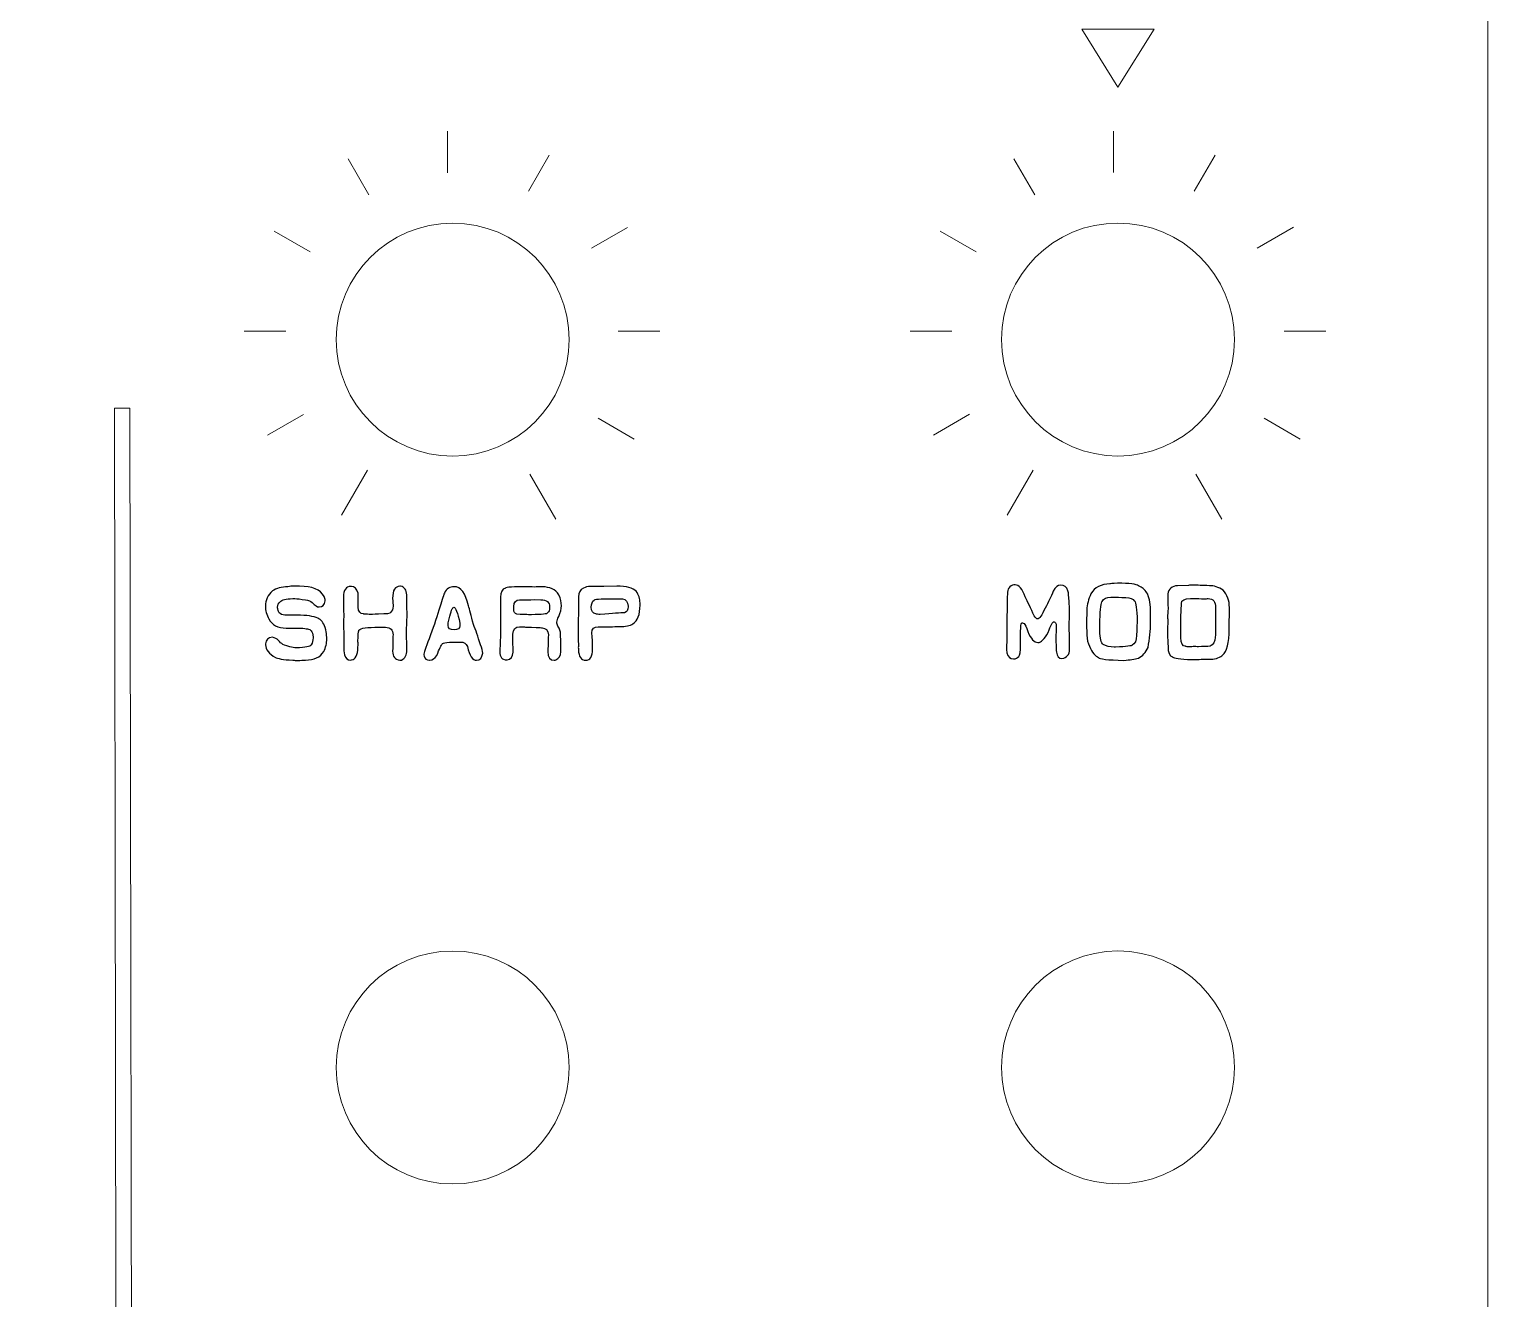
# Model space of a CAD drawing. Header units: centimetres. Extents: x -13.1 to 12.9, y -13 to 13.
# Drawn here: x 5.93 to 12.95, y -6.92 to -0.81 of the extents above; entities that cross this region are included whole.
import ezdxf

# ---------------------------------------------------------------- set-up
doc = ezdxf.new("R2010")
doc.units = ezdxf.units.CM
doc.header["$MEASUREMENT"] = 0
doc.layers.add('Layer 1', color=7, linetype='Continuous')

msp = doc.modelspace()

# ---------------------------------------------------------------- linework, layer by layer
at = {"layer": 'Layer 1', "color": 250, "lineweight": 9}
msp.add_open_spline([(-12.85, 12.98), (-12.85, 12.98), (12.75, 12.98), (12.75, 12.98), (12.75, 12.98), (12.86, 12.98), (12.95, 12.88999), (12.95, 12.78), (12.95, 12.78), (12.95, 12.78), (12.95, -12.82), (12.95, -12.82), (12.95, -12.82), (12.95, -12.93001), (12.86, -13.02), (12.75, -13.02), (12.75, -13.02), (12.75, -13.02), (-12.85, -13.02), (-12.85, -13.02), (-12.85, -13.02), (-12.96, -13.02), (-13.05, -12.93001), (-13.05, -12.82), (-13.05, -12.82), (-13.05, -12.82), (-13.05, 12.78), (-13.05, 12.78), (-13.05, 12.78), (-13.05, 12.88999), (-12.96, 12.98), (-12.85, 12.98)], degree=3, knots=[0, 0, 0, 0, 0.1111111, 0.1111111, 0.1111111, 0.1111111, 0.2222222, 0.2222222, 0.2222222, 0.2222222, 0.3333333, 0.3333333, 0.3333333, 0.3333333, 0.4444444, 0.4444444, 0.4444444, 0.4444444, 0.5555556, 0.5555556, 0.5555556, 0.5555556, 0.6666667, 0.6666667, 0.6666667, 0.6666667, 0.7777778, 0.7777778, 0.7777778, 0.7777778, 1, 1, 1, 1], dxfattribs=at)
at = {"layer": 'Layer 1', "color": 177, "lineweight": 9}
for points, knots in [([(11.34569, -0.81046), (11.34569, -0.81046), (11.17121, -1.08957), (11.17121, -1.08957), (11.17121, -1.08957), (11.17121, -1.08957), (10.99709, -0.81046), (10.99709, -0.81046), (10.99709, -0.81046), (10.99709, -0.81046), (11.34569, -0.81046), (11.34569, -0.81046)], [0, 0, 0, 0, 0.25, 0.25, 0.25, 0.25, 0.5, 0.5, 0.5, 0.5, 1, 1, 1, 1]), ([(6.41951, -2.63308), (6.41951, -2.63308), (6.43001, -9.04434), (6.43001, -9.04434), (6.43001, -9.04434), (6.43001, -9.04434), (6.35531, -9.04434), (6.35531, -9.04434), (6.35531, -9.04434), (6.35531, -9.04434), (6.34481, -2.63308), (6.34481, -2.63308), (6.34481, -2.63308), (6.34481, -2.63308), (6.41951, -2.63308), (6.41951, -2.63308)], [0, 0, 0, 0, 0.2, 0.2, 0.2, 0.2, 0.4, 0.4, 0.4, 0.4, 0.6, 0.6, 0.6, 0.6, 1, 1, 1, 1])]:
    msp.add_open_spline(points, degree=3, knots=knots, dxfattribs=at)
at = {"layer": 'Layer 1', "color": 114, "lineweight": 20}
for points in [[(7.94674, -1.50046), (7.94674, -1.50046), (7.94674, -1.30036), (7.94674, -1.30036)], [(11.14955, -1.50027), (11.14955, -1.50027), (11.14955, -1.30017), (11.14955, -1.30017)], [(7.56832, -1.60749), (7.56832, -1.60749), (7.46831, -1.43428), (7.46831, -1.43428)], [(8.33557, -1.58949), (8.33557, -1.58949), (8.43567, -1.4161), (8.43567, -1.4161)], [(10.77113, -1.6073), (10.77113, -1.6073), (10.67112, -1.43409), (10.67112, -1.43409)], [(11.53838, -1.5893), (11.53838, -1.5893), (11.63848, -1.41591), (11.63848, -1.41591)], [(7.11311, -1.78165), (7.11311, -1.78165), (7.2864, -1.8817), (7.2864, -1.8817)], [(8.63856, -1.86353), (8.63856, -1.86353), (8.81197, -1.76341), (8.81197, -1.76341)], [(10.31592, -1.78146), (10.31592, -1.78146), (10.48921, -1.88151), (10.48921, -1.88151)], [(11.84137, -1.86334), (11.84137, -1.86334), (12.01478, -1.76322), (12.01478, -1.76322)], [(6.96888, -2.26296), (6.96888, -2.26296), (7.1691, -2.26296), (7.1691, -2.26296)], [(8.76761, -2.26294), (8.76761, -2.26294), (8.96782, -2.26294), (8.96782, -2.26294)], [(10.17169, -2.26277), (10.17169, -2.26277), (10.37191, -2.26277), (10.37191, -2.26277)], [(11.97042, -2.26275), (11.97042, -2.26275), (12.17063, -2.26275), (12.17063, -2.26275)], [(7.08152, -2.7625), (7.08152, -2.7625), (7.25493, -2.66238), (7.25493, -2.66238)], [(10.28433, -2.76231), (10.28433, -2.76231), (10.45774, -2.66219), (10.45774, -2.66219)], [(8.67178, -2.68153), (8.67178, -2.68153), (8.84506, -2.78158), (8.84506, -2.78158)], [(11.87459, -2.68134), (11.87459, -2.68134), (12.04787, -2.78139), (12.04787, -2.78139)], [(7.43622, -3.14722), (7.43622, -3.14722), (7.56136, -2.93048), (7.56136, -2.93048)], [(10.63903, -3.14703), (10.63903, -3.14703), (10.76417, -2.93029), (10.76417, -2.93029)], [(8.46833, -3.16633), (8.46833, -3.16633), (8.34333, -2.94983), (8.34333, -2.94983)], [(11.67114, -3.16614), (11.67114, -3.16614), (11.54614, -2.94964), (11.54614, -2.94964)]]:
    msp.add_open_spline(points, degree=3, dxfattribs=at)
at = {"layer": 'Layer 1', "color": 242, "lineweight": 9}
for points in [[(7.41174, -2.30295), (7.41174, -1.99367), (7.66247, -1.74295), (7.97174, -1.74295), (7.97174, -1.74295), (8.28102, -1.74295), (8.53173, -1.99367), (8.53173, -2.30295), (8.53173, -2.30295), (8.53174, -2.61223), (8.28102, -2.86295), (7.97175, -2.86295), (7.97175, -2.86295), (7.66247, -2.86295), (7.41176, -2.61223), (7.41176, -2.30295)], [(10.61116, -2.30276), (10.61116, -1.99348), (10.86189, -1.74276), (11.17116, -1.74276), (11.17116, -1.74276), (11.48044, -1.74276), (11.73115, -1.99348), (11.73115, -2.30276), (11.73115, -2.30276), (11.73116, -2.61204), (11.48044, -2.86276), (11.17117, -2.86276), (11.17117, -2.86276), (10.86189, -2.86276), (10.61118, -2.61204), (10.61118, -2.30276)], [(7.41159, -5.80289), (7.41159, -5.49361), (7.66232, -5.24289), (7.97159, -5.24289), (7.97159, -5.24289), (8.28087, -5.24289), (8.53158, -5.49361), (8.53158, -5.80289), (8.53158, -5.80289), (8.53159, -6.11217), (8.28087, -6.36289), (7.9716, -6.36289), (7.9716, -6.36289), (7.66232, -6.36289), (7.41161, -6.11217), (7.41161, -5.80289)], [(10.61139, -5.80273), (10.61139, -5.49345), (10.86212, -5.24273), (11.17139, -5.24273), (11.17139, -5.24273), (11.48067, -5.24273), (11.73138, -5.49345), (11.73138, -5.80273), (11.73138, -5.80273), (11.73139, -6.11201), (11.48067, -6.36273), (11.1714, -6.36273), (11.1714, -6.36273), (10.86212, -6.36273), (10.61141, -6.11201), (10.61141, -5.80273)]]:
    msp.add_open_spline(points, degree=3, knots=[0, 0, 0, 0, 0.2, 0.2, 0.2, 0.2, 0.4, 0.4, 0.4, 0.4, 0.6, 0.6, 0.6, 0.6, 1, 1, 1, 1], dxfattribs=at)
at = {"layer": 'Layer 1', "color": 177}
for points, knots in [([(7.20822, -3.48879), (7.20822, -3.48879), (7.23522, -3.48879), (7.23522, -3.48879), (7.23522, -3.48879), (7.29656, -3.48879), (7.33578, -3.50516), (7.3529, -3.53789), (7.3529, -3.53789), (7.35563, -3.54354), (7.3577, -3.5505), (7.35902, -3.55878), (7.35902, -3.55878), (7.3562, -3.57863), (7.34623, -3.5886), (7.32892, -3.5886), (7.32892, -3.5886), (7.32064, -3.5886), (7.30973, -3.58135), (7.29618, -3.56677), (7.29618, -3.56677), (7.28875, -3.56038), (7.27812, -3.55633), (7.2642, -3.55464), (7.2642, -3.55464), (7.24068, -3.55059), (7.22337, -3.54862), (7.21236, -3.54862), (7.21236, -3.54862), (7.21236, -3.54862), (7.20239, -3.54862), (7.20239, -3.54862), (7.20239, -3.54862), (7.17012, -3.54862), (7.15009, -3.5536), (7.14237, -3.56348), (7.14237, -3.56348), (7.13372, -3.57044), (7.12939, -3.57891), (7.12939, -3.58888), (7.12939, -3.58888), (7.12939, -3.59161), (7.12977, -3.59452), (7.13052, -3.59763), (7.13052, -3.59763), (7.13231, -3.61823), (7.14689, -3.62848), (7.17407, -3.62848), (7.17407, -3.62848), (7.17407, -3.62848), (7.20738, -3.62848), (7.20738, -3.62848), (7.20738, -3.62848), (7.21274, -3.62839), (7.21782, -3.6283), (7.2228, -3.6283), (7.2228, -3.6283), (7.26946, -3.6283), (7.30286, -3.6329), (7.3229, -3.64231), (7.3229, -3.64231), (7.3387, -3.64984), (7.35055, -3.6647), (7.35846, -3.687), (7.35846, -3.687), (7.36212, -3.70242), (7.36429, -3.71475), (7.36504, -3.72415), (7.36504, -3.72415), (7.36579, -3.73008), (7.36617, -3.73582), (7.36617, -3.74156), (7.36617, -3.74156), (7.36617, -3.76282), (7.36128, -3.78333), (7.35149, -3.80299), (7.35149, -3.80299), (7.33522, -3.83036), (7.30568, -3.8441), (7.26307, -3.8441), (7.26307, -3.8441), (7.25244, -3.84494), (7.24021, -3.84541), (7.22638, -3.84541), (7.22638, -3.84541), (7.21885, -3.84541), (7.21086, -3.84522), (7.20239, -3.84485), (7.20239, -3.84485), (7.15517, -3.84156), (7.12751, -3.83695), (7.11951, -3.83111), (7.11951, -3.83111), (7.08772, -3.81362), (7.07182, -3.79358), (7.07182, -3.771), (7.07182, -3.771), (7.07182, -3.771), (7.07182, -3.76526), (7.07182, -3.76526), (7.07182, -3.76526), (7.07182, -3.74664), (7.08311, -3.73638), (7.10568, -3.73431), (7.10568, -3.73431), (7.11726, -3.7362), (7.12657, -3.74118), (7.13353, -3.74937), (7.13353, -3.74937), (7.14049, -3.75755), (7.14783, -3.76395), (7.15545, -3.76856), (7.15545, -3.76856), (7.16307, -3.77317), (7.17962, -3.77834), (7.20521, -3.78427), (7.20521, -3.78427), (7.21067, -3.78445), (7.21594, -3.78455), (7.22092, -3.78455), (7.22092, -3.78455), (7.26241, -3.78455), (7.28602, -3.77975), (7.29176, -3.77016), (7.29176, -3.77016), (7.2974, -3.76047), (7.30022, -3.74955), (7.30022, -3.73742), (7.30022, -3.73742), (7.30022, -3.73742), (7.30022, -3.73431), (7.30022, -3.73431), (7.30022, -3.73431), (7.29881, -3.71823), (7.29599, -3.70779), (7.29176, -3.70318), (7.29176, -3.70318), (7.28753, -3.69866), (7.28132, -3.69556), (7.27323, -3.69415), (7.27323, -3.69415), (7.26664, -3.69283), (7.25611, -3.69151), (7.24152, -3.69029), (7.24152, -3.69029), (7.24152, -3.69029), (7.22948, -3.69029), (7.22948, -3.69029), (7.22948, -3.69029), (7.22948, -3.69029), (7.18753, -3.69085), (7.18753, -3.69085), (7.18753, -3.69085), (7.18753, -3.69085), (7.1705, -3.69029), (7.1705, -3.69029), (7.1705, -3.69029), (7.1308, -3.69029), (7.10324, -3.67561), (7.08781, -3.64645), (7.08781, -3.64645), (7.07643, -3.62566), (7.07069, -3.60534), (7.07069, -3.58549), (7.07069, -3.58549), (7.07069, -3.58549), (7.07069, -3.58474), (7.07069, -3.58474), (7.07069, -3.58474), (7.07069, -3.55567), (7.08207, -3.53121), (7.10484, -3.51136), (7.10484, -3.51136), (7.12393, -3.49923), (7.14877, -3.49246), (7.17925, -3.49104), (7.17925, -3.49104), (7.18828, -3.48954), (7.19797, -3.48879), (7.20822, -3.48879)], [0, 0, 0, 0, 0.0217391, 0.0217391, 0.0217391, 0.0217391, 0.0434783, 0.0434783, 0.0434783, 0.0434783, 0.0652174, 0.0652174, 0.0652174, 0.0652174, 0.0869565, 0.0869565, 0.0869565, 0.0869565, 0.1086957, 0.1086957, 0.1086957, 0.1086957, 0.1304348, 0.1304348, 0.1304348, 0.1304348, 0.1521739, 0.1521739, 0.1521739, 0.1521739, 0.173913, 0.173913, 0.173913, 0.173913, 0.1956522, 0.1956522, 0.1956522, 0.1956522, 0.2173913, 0.2173913, 0.2173913, 0.2173913, 0.2391304, 0.2391304, 0.2391304, 0.2391304, 0.2608696, 0.2608696, 0.2608696, 0.2608696, 0.2826087, 0.2826087, 0.2826087, 0.2826087, 0.3043478, 0.3043478, 0.3043478, 0.3043478, 0.326087, 0.326087, 0.326087, 0.326087, 0.3478261, 0.3478261, 0.3478261, 0.3478261, 0.3695652, 0.3695652, 0.3695652, 0.3695652, 0.3913043, 0.3913043, 0.3913043, 0.3913043, 0.4130435, 0.4130435, 0.4130435, 0.4130435, 0.4347826, 0.4347826, 0.4347826, 0.4347826, 0.4565217, 0.4565217, 0.4565217, 0.4565217, 0.4782609, 0.4782609, 0.4782609, 0.4782609, 0.5, 0.5, 0.5, 0.5, 0.5217391, 0.5217391, 0.5217391, 0.5217391, 0.5434783, 0.5434783, 0.5434783, 0.5434783, 0.5652174, 0.5652174, 0.5652174, 0.5652174, 0.5869565, 0.5869565, 0.5869565, 0.5869565, 0.6086957, 0.6086957, 0.6086957, 0.6086957, 0.6304348, 0.6304348, 0.6304348, 0.6304348, 0.6521739, 0.6521739, 0.6521739, 0.6521739, 0.673913, 0.673913, 0.673913, 0.673913, 0.6956522, 0.6956522, 0.6956522, 0.6956522, 0.7173913, 0.7173913, 0.7173913, 0.7173913, 0.7391304, 0.7391304, 0.7391304, 0.7391304, 0.7608696, 0.7608696, 0.7608696, 0.7608696, 0.7826087, 0.7826087, 0.7826087, 0.7826087, 0.8043478, 0.8043478, 0.8043478, 0.8043478, 0.826087, 0.826087, 0.826087, 0.826087, 0.8478261, 0.8478261, 0.8478261, 0.8478261, 0.8695652, 0.8695652, 0.8695652, 0.8695652, 0.8913043, 0.8913043, 0.8913043, 0.8913043, 0.9130435, 0.9130435, 0.9130435, 0.9130435, 0.9347826, 0.9347826, 0.9347826, 0.9347826, 0.9565217, 0.9565217, 0.9565217, 0.9565217, 1, 1, 1, 1]), ([(7.71809, -3.48907), (7.71809, -3.48907), (7.7211, -3.48907), (7.7211, -3.48907), (7.7211, -3.48907), (7.74076, -3.49274), (7.75055, -3.50675), (7.75055, -3.53093), (7.75055, -3.53093), (7.75055, -3.53093), (7.75055, -3.55022), (7.75055, -3.55022), (7.75055, -3.55022), (7.75055, -3.56367), (7.7512, -3.58831), (7.75252, -3.62416), (7.75252, -3.62416), (7.75252, -3.62416), (7.74923, -3.70214), (7.74923, -3.70214), (7.74923, -3.70214), (7.75064, -3.75924), (7.75139, -3.79085), (7.75139, -3.79697), (7.75139, -3.79697), (7.75139, -3.81917), (7.74293, -3.83478), (7.72609, -3.84381), (7.72609, -3.84381), (7.72609, -3.84381), (7.71696, -3.84485), (7.71696, -3.84485), (7.71696, -3.84485), (7.6942, -3.84099), (7.68281, -3.82669), (7.68281, -3.80186), (7.68281, -3.80186), (7.68357, -3.78163), (7.68385, -3.76404), (7.68385, -3.74899), (7.68385, -3.74899), (7.68385, -3.74899), (7.68385, -3.72942), (7.68385, -3.72942), (7.68385, -3.72942), (7.68385, -3.72942), (7.68498, -3.72303), (7.68498, -3.72303), (7.68498, -3.72303), (7.68498, -3.69866), (7.67256, -3.68643), (7.64782, -3.68643), (7.64782, -3.68643), (7.64782, -3.68643), (7.59711, -3.68643), (7.59711, -3.68643), (7.59711, -3.68643), (7.54566, -3.68643), (7.51988, -3.69217), (7.51988, -3.70374), (7.51988, -3.70374), (7.51772, -3.70722), (7.51631, -3.72359), (7.51574, -3.75285), (7.51574, -3.75285), (7.51631, -3.75708), (7.51659, -3.76282), (7.51659, -3.77016), (7.51659, -3.77016), (7.51659, -3.80929), (7.5085, -3.83318), (7.49232, -3.84184), (7.49232, -3.84184), (7.48667, -3.84315), (7.48291, -3.84381), (7.48103, -3.84381), (7.48103, -3.84381), (7.46654, -3.84381), (7.45648, -3.83525), (7.45074, -3.81813), (7.45074, -3.81813), (7.44867, -3.80863), (7.44773, -3.79301), (7.44773, -3.77128), (7.44773, -3.77128), (7.44773, -3.77128), (7.44773, -3.75802), (7.44773, -3.75802), (7.44773, -3.75802), (7.44773, -3.72406), (7.44735, -3.69001), (7.4466, -3.65586), (7.4466, -3.65586), (7.44735, -3.64128), (7.44773, -3.63272), (7.44773, -3.63018), (7.44773, -3.63018), (7.44698, -3.60609), (7.4466, -3.57985), (7.4466, -3.55134), (7.4466, -3.55134), (7.4466, -3.55134), (7.4466, -3.54034), (7.4466, -3.54034), (7.4466, -3.54034), (7.4466, -3.50694), (7.45845, -3.4902), (7.48216, -3.4902), (7.48216, -3.4902), (7.48216, -3.4902), (7.48517, -3.4902), (7.48517, -3.4902), (7.48517, -3.4902), (7.49984, -3.4902), (7.51038, -3.50111), (7.51659, -3.52293), (7.51659, -3.52293), (7.51659, -3.52293), (7.51772, -3.53018), (7.51772, -3.53018), (7.51772, -3.53018), (7.51697, -3.55548), (7.51659, -3.57552), (7.51659, -3.5902), (7.51659, -3.5902), (7.51885, -3.61136), (7.52731, -3.6219), (7.54227, -3.6219), (7.54227, -3.6219), (7.54349, -3.62265), (7.54453, -3.62303), (7.54528, -3.62303), (7.54528, -3.62303), (7.54933, -3.62303), (7.55742, -3.62359), (7.56955, -3.62463), (7.56955, -3.62463), (7.57576, -3.62463), (7.59062, -3.62416), (7.61414, -3.62303), (7.61414, -3.62303), (7.65328, -3.62246), (7.67284, -3.62011), (7.67284, -3.61588), (7.67284, -3.61588), (7.68093, -3.60798), (7.68498, -3.59772), (7.68498, -3.5853), (7.68498, -3.5853), (7.68498, -3.5774), (7.68423, -3.5647), (7.68281, -3.54721), (7.68281, -3.54721), (7.68281, -3.50845), (7.69457, -3.48907), (7.71809, -3.48907)], [0, 0, 0, 0, 0.025, 0.025, 0.025, 0.025, 0.05, 0.05, 0.05, 0.05, 0.075, 0.075, 0.075, 0.075, 0.1, 0.1, 0.1, 0.1, 0.125, 0.125, 0.125, 0.125, 0.15, 0.15, 0.15, 0.15, 0.175, 0.175, 0.175, 0.175, 0.2, 0.2, 0.2, 0.2, 0.225, 0.225, 0.225, 0.225, 0.25, 0.25, 0.25, 0.25, 0.275, 0.275, 0.275, 0.275, 0.3, 0.3, 0.3, 0.3, 0.325, 0.325, 0.325, 0.325, 0.35, 0.35, 0.35, 0.35, 0.375, 0.375, 0.375, 0.375, 0.4, 0.4, 0.4, 0.4, 0.425, 0.425, 0.425, 0.425, 0.45, 0.45, 0.45, 0.45, 0.475, 0.475, 0.475, 0.475, 0.5, 0.5, 0.5, 0.5, 0.525, 0.525, 0.525, 0.525, 0.55, 0.55, 0.55, 0.55, 0.575, 0.575, 0.575, 0.575, 0.6, 0.6, 0.6, 0.6, 0.625, 0.625, 0.625, 0.625, 0.65, 0.65, 0.65, 0.65, 0.675, 0.675, 0.675, 0.675, 0.7, 0.7, 0.7, 0.7, 0.725, 0.725, 0.725, 0.725, 0.75, 0.75, 0.75, 0.75, 0.775, 0.775, 0.775, 0.775, 0.8, 0.8, 0.8, 0.8, 0.825, 0.825, 0.825, 0.825, 0.85, 0.85, 0.85, 0.85, 0.875, 0.875, 0.875, 0.875, 0.9, 0.9, 0.9, 0.9, 0.925, 0.925, 0.925, 0.925, 0.95, 0.95, 0.95, 0.95, 1, 1, 1, 1]), ([(7.97735, -3.49104), (7.97735, -3.49104), (7.97848, -3.49104), (7.97848, -3.49104), (7.97848, -3.49104), (8.0114, -3.49104), (8.03426, -3.52162), (8.04706, -3.58276), (8.04706, -3.58276), (8.05298, -3.59913), (8.06098, -3.62933), (8.07105, -3.67345), (8.07105, -3.67345), (8.08243, -3.69885), (8.09381, -3.73102), (8.10501, -3.77016), (8.10501, -3.77016), (8.11234, -3.7869), (8.11601, -3.80054), (8.11601, -3.81098), (8.11601, -3.81098), (8.11328, -3.83356), (8.10331, -3.84485), (8.08619, -3.84485), (8.08619, -3.84485), (8.06766, -3.84485), (8.05298, -3.82293), (8.04217, -3.779), (8.04217, -3.779), (8.03567, -3.76451), (8.02514, -3.75727), (8.01046, -3.75727), (8.01046, -3.75727), (7.95129, -3.75727), (7.92166, -3.76056), (7.92166, -3.76714), (7.92166, -3.76714), (7.91658, -3.77119), (7.90793, -3.78944), (7.89579, -3.82199), (7.89579, -3.82199), (7.88535, -3.83648), (7.87406, -3.84381), (7.86192, -3.84381), (7.86192, -3.84381), (7.86192, -3.84381), (7.85995, -3.84381), (7.85995, -3.84381), (7.85995, -3.84381), (7.8464, -3.84381), (7.83775, -3.83751), (7.83408, -3.825), (7.83408, -3.825), (7.83408, -3.825), (7.83295, -3.81898), (7.83295, -3.81898), (7.83295, -3.81898), (7.83295, -3.81126), (7.8416, -3.7853), (7.85882, -3.74128), (7.85882, -3.74128), (7.87745, -3.69292), (7.89269, -3.64711), (7.90463, -3.60374), (7.90463, -3.60374), (7.91818, -3.56329), (7.92721, -3.53601), (7.93163, -3.5219), (7.93163, -3.5219), (7.94283, -3.5013), (7.95807, -3.49104), (7.97735, -3.49104)], [0, 0, 0, 0, 0.0526316, 0.0526316, 0.0526316, 0.0526316, 0.1052632, 0.1052632, 0.1052632, 0.1052632, 0.1578947, 0.1578947, 0.1578947, 0.1578947, 0.2105263, 0.2105263, 0.2105263, 0.2105263, 0.2631579, 0.2631579, 0.2631579, 0.2631579, 0.3157895, 0.3157895, 0.3157895, 0.3157895, 0.3684211, 0.3684211, 0.3684211, 0.3684211, 0.4210526, 0.4210526, 0.4210526, 0.4210526, 0.4736842, 0.4736842, 0.4736842, 0.4736842, 0.5263158, 0.5263158, 0.5263158, 0.5263158, 0.5789474, 0.5789474, 0.5789474, 0.5789474, 0.6315789, 0.6315789, 0.6315789, 0.6315789, 0.6842105, 0.6842105, 0.6842105, 0.6842105, 0.7368421, 0.7368421, 0.7368421, 0.7368421, 0.7894737, 0.7894737, 0.7894737, 0.7894737, 0.8421053, 0.8421053, 0.8421053, 0.8421053, 0.8947368, 0.8947368, 0.8947368, 0.8947368, 1, 1, 1, 1]), ([(8.40312, -3.49151), (8.43914, -3.49208), (8.46558, -3.50487), (8.48251, -3.5299), (8.48251, -3.5299), (8.49079, -3.54975), (8.49493, -3.56724), (8.49493, -3.58248), (8.49493, -3.58248), (8.49493, -3.58248), (8.49493, -3.58333), (8.49493, -3.58333), (8.49493, -3.58333), (8.49455, -3.59744), (8.49013, -3.61447), (8.48166, -3.63432), (8.48166, -3.63432), (8.47583, -3.64457), (8.47282, -3.65398), (8.47282, -3.66244), (8.47282, -3.66244), (8.47282, -3.66884), (8.47461, -3.67486), (8.47809, -3.68032), (8.47809, -3.68032), (8.48599, -3.69283), (8.49023, -3.70572), (8.49079, -3.71889), (8.49079, -3.71889), (8.49079, -3.71889), (8.49239, -3.75614), (8.49239, -3.75614), (8.49239, -3.75614), (8.49239, -3.75614), (8.49239, -3.76799), (8.49239, -3.76799), (8.49239, -3.76799), (8.49239, -3.78126), (8.49192, -3.7933), (8.49107, -3.8044), (8.49107, -3.8044), (8.49088, -3.82387), (8.48326, -3.83666), (8.46812, -3.84297), (8.46812, -3.84297), (8.46577, -3.84419), (8.46313, -3.84485), (8.46022, -3.84485), (8.46022, -3.84485), (8.46022, -3.84485), (8.45937, -3.84485), (8.45937, -3.84485), (8.45937, -3.84485), (8.43971, -3.84447), (8.42983, -3.83064), (8.42983, -3.80327), (8.42983, -3.80327), (8.42983, -3.80327), (8.42983, -3.80129), (8.42983, -3.80129), (8.42983, -3.80129), (8.42983, -3.80129), (8.4304, -3.76498), (8.4304, -3.76498), (8.4304, -3.76498), (8.43058, -3.75426), (8.43115, -3.73996), (8.43209, -3.72199), (8.43209, -3.72199), (8.43002, -3.70045), (8.41986, -3.68963), (8.40142, -3.68944), (8.40142, -3.68944), (8.40142, -3.68869), (8.39851, -3.68822), (8.39267, -3.68803), (8.39267, -3.68803), (8.39267, -3.68803), (8.37282, -3.68775), (8.37282, -3.68775), (8.37282, -3.68775), (8.33952, -3.68577), (8.3208, -3.68474), (8.31657, -3.68474), (8.31657, -3.68474), (8.31657, -3.68474), (8.29456, -3.68417), (8.29456, -3.68417), (8.29456, -3.68417), (8.29456, -3.68417), (8.29371, -3.68417), (8.29371, -3.68417), (8.29371, -3.68417), (8.27273, -3.68417), (8.26201, -3.69574), (8.26144, -3.71889), (8.26144, -3.71889), (8.26144, -3.71889), (8.26116, -3.74513), (8.26116, -3.74513), (8.26116, -3.74513), (8.26116, -3.74513), (8.26201, -3.80628), (8.26201, -3.80628), (8.26201, -3.80628), (8.26163, -3.82744), (8.25213, -3.83967), (8.23332, -3.84297), (8.23332, -3.84297), (8.23332, -3.84297), (8.23143, -3.84297), (8.23143, -3.84297), (8.23143, -3.84297), (8.20923, -3.84259), (8.19804, -3.82961), (8.19804, -3.80412), (8.19804, -3.80412), (8.19804, -3.80412), (8.19804, -3.80214), (8.19804, -3.80214), (8.19804, -3.80214), (8.20011, -3.76263), (8.20124, -3.73817), (8.20143, -3.72886), (8.20143, -3.72886), (8.20143, -3.72886), (8.20161, -3.70788), (8.20161, -3.70788), (8.20161, -3.70788), (8.2018, -3.70167), (8.2019, -3.69509), (8.2019, -3.68831), (8.2019, -3.68831), (8.2019, -3.6711), (8.20152, -3.65153), (8.20086, -3.62961), (8.20086, -3.62961), (8.20086, -3.61127), (8.20096, -3.59819), (8.20114, -3.59048), (8.20114, -3.59048), (8.20133, -3.56884), (8.20143, -3.5552), (8.20143, -3.54975), (8.20143, -3.54975), (8.20143, -3.54975), (8.20143, -3.54118), (8.20143, -3.54118), (8.20143, -3.54118), (8.2019, -3.51785), (8.2098, -3.50327), (8.22504, -3.49763), (8.22504, -3.49763), (8.22842, -3.4934), (8.26398, -3.49133), (8.33171, -3.49133), (8.33171, -3.49133), (8.33877, -3.49142), (8.34949, -3.49199), (8.36398, -3.49293), (8.36398, -3.49293), (8.37649, -3.49199), (8.38788, -3.49151), (8.39813, -3.49151), (8.39813, -3.49151), (8.39813, -3.49151), (8.40312, -3.49151), (8.40312, -3.49151)], [0, 0, 0, 0, 0.0232558, 0.0232558, 0.0232558, 0.0232558, 0.0465116, 0.0465116, 0.0465116, 0.0465116, 0.0697674, 0.0697674, 0.0697674, 0.0697674, 0.0930233, 0.0930233, 0.0930233, 0.0930233, 0.1162791, 0.1162791, 0.1162791, 0.1162791, 0.1395349, 0.1395349, 0.1395349, 0.1395349, 0.1627907, 0.1627907, 0.1627907, 0.1627907, 0.1860465, 0.1860465, 0.1860465, 0.1860465, 0.2093023, 0.2093023, 0.2093023, 0.2093023, 0.2325581, 0.2325581, 0.2325581, 0.2325581, 0.255814, 0.255814, 0.255814, 0.255814, 0.2790698, 0.2790698, 0.2790698, 0.2790698, 0.3023256, 0.3023256, 0.3023256, 0.3023256, 0.3255814, 0.3255814, 0.3255814, 0.3255814, 0.3488372, 0.3488372, 0.3488372, 0.3488372, 0.372093, 0.372093, 0.372093, 0.372093, 0.3953488, 0.3953488, 0.3953488, 0.3953488, 0.4186047, 0.4186047, 0.4186047, 0.4186047, 0.4418605, 0.4418605, 0.4418605, 0.4418605, 0.4651163, 0.4651163, 0.4651163, 0.4651163, 0.4883721, 0.4883721, 0.4883721, 0.4883721, 0.5116279, 0.5116279, 0.5116279, 0.5116279, 0.5348837, 0.5348837, 0.5348837, 0.5348837, 0.5581395, 0.5581395, 0.5581395, 0.5581395, 0.5813953, 0.5813953, 0.5813953, 0.5813953, 0.6046512, 0.6046512, 0.6046512, 0.6046512, 0.627907, 0.627907, 0.627907, 0.627907, 0.6511628, 0.6511628, 0.6511628, 0.6511628, 0.6744186, 0.6744186, 0.6744186, 0.6744186, 0.6976744, 0.6976744, 0.6976744, 0.6976744, 0.7209302, 0.7209302, 0.7209302, 0.7209302, 0.744186, 0.744186, 0.744186, 0.744186, 0.7674419, 0.7674419, 0.7674419, 0.7674419, 0.7906977, 0.7906977, 0.7906977, 0.7906977, 0.8139535, 0.8139535, 0.8139535, 0.8139535, 0.8372093, 0.8372093, 0.8372093, 0.8372093, 0.8604651, 0.8604651, 0.8604651, 0.8604651, 0.8837209, 0.8837209, 0.8837209, 0.8837209, 0.9069767, 0.9069767, 0.9069767, 0.9069767, 0.9302326, 0.9302326, 0.9302326, 0.9302326, 0.9534884, 0.9534884, 0.9534884, 0.9534884, 1, 1, 1, 1]), ([(8.76115, -3.48794), (8.80781, -3.48794), (8.83895, -3.49641), (8.85456, -3.51334), (8.85456, -3.51334), (8.8667, -3.53046), (8.87272, -3.54899), (8.87272, -3.56903), (8.87272, -3.56903), (8.87272, -3.56903), (8.87272, -3.58032), (8.87272, -3.58032), (8.87272, -3.58032), (8.87272, -3.62453), (8.86124, -3.65464), (8.83829, -3.67044), (8.83829, -3.67044), (8.82418, -3.67853), (8.80283, -3.68257), (8.77432, -3.68257), (8.77432, -3.68257), (8.76811, -3.68257), (8.75692, -3.68286), (8.74074, -3.68333), (8.74074, -3.68333), (8.72399, -3.68352), (8.70744, -3.68361), (8.69107, -3.68361), (8.69107, -3.68361), (8.69107, -3.68361), (8.67178, -3.68361), (8.67178, -3.68361), (8.67178, -3.68361), (8.6509, -3.68361), (8.64036, -3.69349), (8.64036, -3.71315), (8.64036, -3.71315), (8.64319, -3.74033), (8.6445, -3.76188), (8.6445, -3.77787), (8.6445, -3.77787), (8.6445, -3.77787), (8.6445, -3.79113), (8.6445, -3.79113), (8.6445, -3.79113), (8.6445, -3.82697), (8.6334, -3.84485), (8.6112, -3.84485), (8.6112, -3.84485), (8.58947, -3.84485), (8.5779, -3.82792), (8.57649, -3.79386), (8.57649, -3.79386), (8.57611, -3.79057), (8.57592, -3.78728), (8.57592, -3.78398), (8.57592, -3.78398), (8.57592, -3.78013), (8.57621, -3.77646), (8.57677, -3.77298), (8.57677, -3.77298), (8.57564, -3.76188), (8.57508, -3.75106), (8.57508, -3.74043), (8.57508, -3.74043), (8.57508, -3.73488), (8.57527, -3.72208), (8.57564, -3.70186), (8.57564, -3.70186), (8.57564, -3.70017), (8.57545, -3.68831), (8.57508, -3.6663), (8.57508, -3.6663), (8.57621, -3.63319), (8.57677, -3.61428), (8.57677, -3.60948), (8.57677, -3.60948), (8.57639, -3.59556), (8.57621, -3.5854), (8.57621, -3.57919), (8.57621, -3.57919), (8.57621, -3.57496), (8.57639, -3.56179), (8.57677, -3.53949), (8.57677, -3.53949), (8.57677, -3.51983), (8.58486, -3.5061), (8.60095, -3.49819), (8.60095, -3.49819), (8.61017, -3.49321), (8.62098, -3.49048), (8.6335, -3.48992), (8.6335, -3.48992), (8.66642, -3.4901), (8.68825, -3.4902), (8.69906, -3.4902), (8.69906, -3.4902), (8.69906, -3.4902), (8.76115, -3.48794), (8.76115, -3.48794)], [0, 0, 0, 0, 0.0384615, 0.0384615, 0.0384615, 0.0384615, 0.0769231, 0.0769231, 0.0769231, 0.0769231, 0.1153846, 0.1153846, 0.1153846, 0.1153846, 0.1538462, 0.1538462, 0.1538462, 0.1538462, 0.1923077, 0.1923077, 0.1923077, 0.1923077, 0.2307692, 0.2307692, 0.2307692, 0.2307692, 0.2692308, 0.2692308, 0.2692308, 0.2692308, 0.3076923, 0.3076923, 0.3076923, 0.3076923, 0.3461538, 0.3461538, 0.3461538, 0.3461538, 0.3846154, 0.3846154, 0.3846154, 0.3846154, 0.4230769, 0.4230769, 0.4230769, 0.4230769, 0.4615385, 0.4615385, 0.4615385, 0.4615385, 0.5, 0.5, 0.5, 0.5, 0.5384615, 0.5384615, 0.5384615, 0.5384615, 0.5769231, 0.5769231, 0.5769231, 0.5769231, 0.6153846, 0.6153846, 0.6153846, 0.6153846, 0.6538462, 0.6538462, 0.6538462, 0.6538462, 0.6923077, 0.6923077, 0.6923077, 0.6923077, 0.7307692, 0.7307692, 0.7307692, 0.7307692, 0.7692308, 0.7692308, 0.7692308, 0.7692308, 0.8076923, 0.8076923, 0.8076923, 0.8076923, 0.8461538, 0.8461538, 0.8461538, 0.8461538, 0.8846154, 0.8846154, 0.8846154, 0.8846154, 0.9230769, 0.9230769, 0.9230769, 0.9230769, 1, 1, 1, 1]), ([(10.67098, -3.4822), (10.67098, -3.4822), (10.67624, -3.4822), (10.67624, -3.4822), (10.67624, -3.4822), (10.69534, -3.4822), (10.71143, -3.50139), (10.7245, -3.53977), (10.7245, -3.53977), (10.73786, -3.56442), (10.75244, -3.59508), (10.76806, -3.63186), (10.76806, -3.63186), (10.77464, -3.64137), (10.78029, -3.64616), (10.78508, -3.64616), (10.78508, -3.64616), (10.79261, -3.64616), (10.80465, -3.62867), (10.82121, -3.59358), (10.82121, -3.59358), (10.83682, -3.56639), (10.84971, -3.53939), (10.85978, -3.51249), (10.85978, -3.51249), (10.86994, -3.49302), (10.88198, -3.48333), (10.8959, -3.48333), (10.8959, -3.48333), (10.8959, -3.48333), (10.89703, -3.48333), (10.89703, -3.48333), (10.89703, -3.48333), (10.9134, -3.48333), (10.92459, -3.49236), (10.93061, -3.51061), (10.93061, -3.51061), (10.93268, -3.51719), (10.93362, -3.52462), (10.93362, -3.5329), (10.93362, -3.5329), (10.93645, -3.55482), (10.93776, -3.57815), (10.93776, -3.60289), (10.93776, -3.60289), (10.93776, -3.60289), (10.93776, -3.60957), (10.93776, -3.60957), (10.93776, -3.60957), (10.93739, -3.63676), (10.9372, -3.66281), (10.9372, -3.68784), (10.9372, -3.68784), (10.9372, -3.68784), (10.93833, -3.73083), (10.93833, -3.73083), (10.93833, -3.73083), (10.93833, -3.73083), (10.93833, -3.79282), (10.93833, -3.79282), (10.93833, -3.79282), (10.93833, -3.81775), (10.92619, -3.83233), (10.90192, -3.83638), (10.90192, -3.83638), (10.90192, -3.83638), (10.90089, -3.83638), (10.90089, -3.83638), (10.90089, -3.83638), (10.88668, -3.83638), (10.87812, -3.82622), (10.87492, -3.80599), (10.87492, -3.80599), (10.87351, -3.7836), (10.87276, -3.75698), (10.87276, -3.72612), (10.87276, -3.72612), (10.87351, -3.69706), (10.87389, -3.68116), (10.87389, -3.67843), (10.87389, -3.67843), (10.87389, -3.66724), (10.8705, -3.66093), (10.86363, -3.65971), (10.86363, -3.65971), (10.85724, -3.65971), (10.84783, -3.67674), (10.83551, -3.71098), (10.83551, -3.71098), (10.8181, -3.74334), (10.80164, -3.75943), (10.78621, -3.75943), (10.78621, -3.75943), (10.76853, -3.75943), (10.75244, -3.74193), (10.73767, -3.70684), (10.73767, -3.70684), (10.7309, -3.68549), (10.72507, -3.67269), (10.72008, -3.66855), (10.72008, -3.66855), (10.71716, -3.6663), (10.71444, -3.66517), (10.71209, -3.66517), (10.71209, -3.66517), (10.71058, -3.66517), (10.70926, -3.66564), (10.70795, -3.66658), (10.70795, -3.66658), (10.70484, -3.66931), (10.70324, -3.68238), (10.70324, -3.70571), (10.70324, -3.70571), (10.70324, -3.70571), (10.70324, -3.77053), (10.70324, -3.77053), (10.70324, -3.77053), (10.70324, -3.80242), (10.70023, -3.82104), (10.69412, -3.82612), (10.69412, -3.82612), (10.6864, -3.83421), (10.67907, -3.83826), (10.6721, -3.83826), (10.6721, -3.83826), (10.6721, -3.83826), (10.66909, -3.83826), (10.66909, -3.83826), (10.66909, -3.83826), (10.65367, -3.83826), (10.64275, -3.82885), (10.63626, -3.80994), (10.63626, -3.80994), (10.63626, -3.80957), (10.63589, -3.80524), (10.63513, -3.79696), (10.63513, -3.79696), (10.63513, -3.79141), (10.63551, -3.77852), (10.63617, -3.75811), (10.63617, -3.75811), (10.63683, -3.7377), (10.63711, -3.72556), (10.63711, -3.7217), (10.63711, -3.7217), (10.63711, -3.7217), (10.63739, -3.62914), (10.63739, -3.62914), (10.63739, -3.62914), (10.63796, -3.59988), (10.63824, -3.5806), (10.63824, -3.57119), (10.63824, -3.57119), (10.63824, -3.52274), (10.64087, -3.49847), (10.64623, -3.49847), (10.64623, -3.49847), (10.65338, -3.48765), (10.66166, -3.4822), (10.67098, -3.4822)], [0, 0, 0, 0, 0.0243902, 0.0243902, 0.0243902, 0.0243902, 0.0487805, 0.0487805, 0.0487805, 0.0487805, 0.0731707, 0.0731707, 0.0731707, 0.0731707, 0.097561, 0.097561, 0.097561, 0.097561, 0.1219512, 0.1219512, 0.1219512, 0.1219512, 0.1463415, 0.1463415, 0.1463415, 0.1463415, 0.1707317, 0.1707317, 0.1707317, 0.1707317, 0.195122, 0.195122, 0.195122, 0.195122, 0.2195122, 0.2195122, 0.2195122, 0.2195122, 0.2439024, 0.2439024, 0.2439024, 0.2439024, 0.2682927, 0.2682927, 0.2682927, 0.2682927, 0.2926829, 0.2926829, 0.2926829, 0.2926829, 0.3170732, 0.3170732, 0.3170732, 0.3170732, 0.3414634, 0.3414634, 0.3414634, 0.3414634, 0.3658537, 0.3658537, 0.3658537, 0.3658537, 0.3902439, 0.3902439, 0.3902439, 0.3902439, 0.4146341, 0.4146341, 0.4146341, 0.4146341, 0.4390244, 0.4390244, 0.4390244, 0.4390244, 0.4634146, 0.4634146, 0.4634146, 0.4634146, 0.4878049, 0.4878049, 0.4878049, 0.4878049, 0.5121951, 0.5121951, 0.5121951, 0.5121951, 0.5365854, 0.5365854, 0.5365854, 0.5365854, 0.5609756, 0.5609756, 0.5609756, 0.5609756, 0.5853659, 0.5853659, 0.5853659, 0.5853659, 0.6097561, 0.6097561, 0.6097561, 0.6097561, 0.6341463, 0.6341463, 0.6341463, 0.6341463, 0.6585366, 0.6585366, 0.6585366, 0.6585366, 0.6829268, 0.6829268, 0.6829268, 0.6829268, 0.7073171, 0.7073171, 0.7073171, 0.7073171, 0.7317073, 0.7317073, 0.7317073, 0.7317073, 0.7560976, 0.7560976, 0.7560976, 0.7560976, 0.7804878, 0.7804878, 0.7804878, 0.7804878, 0.804878, 0.804878, 0.804878, 0.804878, 0.8292683, 0.8292683, 0.8292683, 0.8292683, 0.8536585, 0.8536585, 0.8536585, 0.8536585, 0.8780488, 0.8780488, 0.8780488, 0.8780488, 0.902439, 0.902439, 0.902439, 0.902439, 0.9268293, 0.9268293, 0.9268293, 0.9268293, 0.9512195, 0.9512195, 0.9512195, 0.9512195, 1, 1, 1, 1]), ([(11.16955, -3.47477), (11.22637, -3.47477), (11.25996, -3.4789), (11.27049, -3.48718), (11.27049, -3.48718), (11.28714, -3.4932), (11.3006, -3.50459), (11.31066, -3.52133), (11.31066, -3.52133), (11.32026, -3.53695), (11.32609, -3.56489), (11.32835, -3.60515), (11.32835, -3.60515), (11.32835, -3.60515), (11.32835, -3.66084), (11.32835, -3.66084), (11.32835, -3.66084), (11.32835, -3.70195), (11.32421, -3.74268), (11.31593, -3.78285), (11.31593, -3.78285), (11.30511, -3.80768), (11.28968, -3.82481), (11.26965, -3.83412), (11.26965, -3.83412), (11.25159, -3.83967), (11.22826, -3.84343), (11.19966, -3.84541), (11.19966, -3.84541), (11.12205, -3.84343), (11.0816, -3.83892), (11.07812, -3.83196), (11.07812, -3.83196), (11.06212, -3.82537), (11.04726, -3.80693), (11.03372, -3.77683), (11.03372, -3.77683), (11.02638, -3.76197), (11.02243, -3.74447), (11.02186, -3.72443), (11.02186, -3.72443), (11.02186, -3.72443), (11.01989, -3.66855), (11.01989, -3.66855), (11.01989, -3.66855), (11.01989, -3.66855), (11.02158, -3.60233), (11.02158, -3.60233), (11.02158, -3.60233), (11.02271, -3.57683), (11.0292, -3.55115), (11.04115, -3.52519), (11.04115, -3.52519), (11.05968, -3.49377), (11.09025, -3.47806), (11.13268, -3.47806), (11.13268, -3.47806), (11.13268, -3.47683), (11.145, -3.47571), (11.16955, -3.47477)], [0, 0, 0, 0, 0.0625, 0.0625, 0.0625, 0.0625, 0.125, 0.125, 0.125, 0.125, 0.1875, 0.1875, 0.1875, 0.1875, 0.25, 0.25, 0.25, 0.25, 0.3125, 0.3125, 0.3125, 0.3125, 0.375, 0.375, 0.375, 0.375, 0.4375, 0.4375, 0.4375, 0.4375, 0.5, 0.5, 0.5, 0.5, 0.5625, 0.5625, 0.5625, 0.5625, 0.625, 0.625, 0.625, 0.625, 0.6875, 0.6875, 0.6875, 0.6875, 0.75, 0.75, 0.75, 0.75, 0.8125, 0.8125, 0.8125, 0.8125, 0.875, 0.875, 0.875, 0.875, 1, 1, 1, 1]), ([(11.61085, -3.48634), (11.63267, -3.48634), (11.65487, -3.49339), (11.67726, -3.5076), (11.67726, -3.5076), (11.6973, -3.53036), (11.70727, -3.55849), (11.70727, -3.59188), (11.70727, -3.59188), (11.70727, -3.59188), (11.70727, -3.59301), (11.70727, -3.59301), (11.70727, -3.59301), (11.70727, -3.60251), (11.70708, -3.62293), (11.70671, -3.65416), (11.70671, -3.65416), (11.70671, -3.66187), (11.70652, -3.67495), (11.70614, -3.69329), (11.70614, -3.69329), (11.70614, -3.76206), (11.69579, -3.80392), (11.675, -3.81897), (11.675, -3.81897), (11.66419, -3.83092), (11.64471, -3.83798), (11.61659, -3.84023), (11.61659, -3.84023), (11.61659, -3.84023), (11.5926, -3.84023), (11.5926, -3.84023), (11.5926, -3.84023), (11.58018, -3.84023), (11.55102, -3.84052), (11.5053, -3.84108), (11.5053, -3.84108), (11.45713, -3.83751), (11.43305, -3.83346), (11.43305, -3.82894), (11.43305, -3.82894), (11.41894, -3.82377), (11.41189, -3.8074), (11.41189, -3.77984), (11.41189, -3.77984), (11.41057, -3.75689), (11.40991, -3.73779), (11.40991, -3.72255), (11.40991, -3.72255), (11.40991, -3.72255), (11.40991, -3.71342), (11.40991, -3.71342), (11.40991, -3.71342), (11.40991, -3.69433), (11.41029, -3.6742), (11.41104, -3.65303), (11.41104, -3.65303), (11.41029, -3.64532), (11.40991, -3.63798), (11.40991, -3.63102), (11.40991, -3.63102), (11.40991, -3.62923), (11.41057, -3.61719), (11.41189, -3.59489), (11.41189, -3.59489), (11.41132, -3.57288), (11.41104, -3.55313), (11.41104, -3.53563), (11.41104, -3.53563), (11.41104, -3.50901), (11.42346, -3.49292), (11.4482, -3.48746), (11.4482, -3.48746), (11.45064, -3.48671), (11.45356, -3.48634), (11.45704, -3.48634), (11.45704, -3.48634), (11.45704, -3.48634), (11.51047, -3.48474), (11.51047, -3.48474), (11.51047, -3.48474), (11.5164, -3.48436), (11.52402, -3.48417), (11.53343, -3.48417), (11.53343, -3.48417), (11.55233, -3.48417), (11.57811, -3.48483), (11.61085, -3.48634)], [0, 0, 0, 0, 0.0434783, 0.0434783, 0.0434783, 0.0434783, 0.0869565, 0.0869565, 0.0869565, 0.0869565, 0.1304348, 0.1304348, 0.1304348, 0.1304348, 0.173913, 0.173913, 0.173913, 0.173913, 0.2173913, 0.2173913, 0.2173913, 0.2173913, 0.2608696, 0.2608696, 0.2608696, 0.2608696, 0.3043478, 0.3043478, 0.3043478, 0.3043478, 0.3478261, 0.3478261, 0.3478261, 0.3478261, 0.3913043, 0.3913043, 0.3913043, 0.3913043, 0.4347826, 0.4347826, 0.4347826, 0.4347826, 0.4782609, 0.4782609, 0.4782609, 0.4782609, 0.5217391, 0.5217391, 0.5217391, 0.5217391, 0.5652174, 0.5652174, 0.5652174, 0.5652174, 0.6086957, 0.6086957, 0.6086957, 0.6086957, 0.6521739, 0.6521739, 0.6521739, 0.6521739, 0.6956522, 0.6956522, 0.6956522, 0.6956522, 0.7391304, 0.7391304, 0.7391304, 0.7391304, 0.7826087, 0.7826087, 0.7826087, 0.7826087, 0.826087, 0.826087, 0.826087, 0.826087, 0.8695652, 0.8695652, 0.8695652, 0.8695652, 0.9130435, 0.9130435, 0.9130435, 0.9130435, 1, 1, 1, 1]), ([(8.31883, -3.55435), (8.31883, -3.55435), (8.29371, -3.55379), (8.29371, -3.55379), (8.29371, -3.55379), (8.29371, -3.55379), (8.29315, -3.55379), (8.29315, -3.55379), (8.29315, -3.55379), (8.27555, -3.55379), (8.26643, -3.56451), (8.26586, -3.58577), (8.26586, -3.58577), (8.26586, -3.58577), (8.26558, -3.59989), (8.26558, -3.59989), (8.26558, -3.59989), (8.26558, -3.59989), (8.26558, -3.60045), (8.26558, -3.60045), (8.26558, -3.60045), (8.26558, -3.61306), (8.27057, -3.62058), (8.28045, -3.62303), (8.28045, -3.62303), (8.28045, -3.62303), (8.29644, -3.62519), (8.29644, -3.62519), (8.29644, -3.62519), (8.2987, -3.62519), (8.30029, -3.62491), (8.30142, -3.62434), (8.30142, -3.62434), (8.31045, -3.6251), (8.31676, -3.62547), (8.32043, -3.62547), (8.32043, -3.62547), (8.33124, -3.62566), (8.34122, -3.62576), (8.35025, -3.62576), (8.35025, -3.62576), (8.40199, -3.62576), (8.42795, -3.62293), (8.42795, -3.61719), (8.42795, -3.61719), (8.43416, -3.61117), (8.43736, -3.60355), (8.43755, -3.59434), (8.43755, -3.59434), (8.43755, -3.59434), (8.43755, -3.58719), (8.43755, -3.58719), (8.43755, -3.58719), (8.43755, -3.56536), (8.42343, -3.55407), (8.39512, -3.5536), (8.39512, -3.5536), (8.39512, -3.5536), (8.36699, -3.55304), (8.36699, -3.55304), (8.36699, -3.55304), (8.33745, -3.55398), (8.32137, -3.55435), (8.31883, -3.55435)], [0, 0, 0, 0, 0.0588235, 0.0588235, 0.0588235, 0.0588235, 0.1176471, 0.1176471, 0.1176471, 0.1176471, 0.1764706, 0.1764706, 0.1764706, 0.1764706, 0.2352941, 0.2352941, 0.2352941, 0.2352941, 0.2941176, 0.2941176, 0.2941176, 0.2941176, 0.3529412, 0.3529412, 0.3529412, 0.3529412, 0.4117647, 0.4117647, 0.4117647, 0.4117647, 0.4705882, 0.4705882, 0.4705882, 0.4705882, 0.5294118, 0.5294118, 0.5294118, 0.5294118, 0.5882353, 0.5882353, 0.5882353, 0.5882353, 0.6470588, 0.6470588, 0.6470588, 0.6470588, 0.7058824, 0.7058824, 0.7058824, 0.7058824, 0.7647059, 0.7647059, 0.7647059, 0.7647059, 0.8235294, 0.8235294, 0.8235294, 0.8235294, 0.8823529, 0.8823529, 0.8823529, 0.8823529, 1, 1, 1, 1]), ([(8.63848, -3.5902), (8.63848, -3.60863), (8.64591, -3.61908), (8.66078, -3.62162), (8.66078, -3.62162), (8.66426, -3.62312), (8.67112, -3.62416), (8.68119, -3.62463), (8.68119, -3.62463), (8.74111, -3.62011), (8.77997, -3.61738), (8.79775, -3.61663), (8.79775, -3.61663), (8.80913, -3.61249), (8.81487, -3.60299), (8.81487, -3.58831), (8.81487, -3.58831), (8.81487, -3.58831), (8.81487, -3.58418), (8.81487, -3.58418), (8.81487, -3.58418), (8.81487, -3.56395), (8.80574, -3.55247), (8.78759, -3.54975), (8.78759, -3.54975), (8.77084, -3.54918), (8.75767, -3.5489), (8.74789, -3.5489), (8.74789, -3.5489), (8.74789, -3.5489), (8.73876, -3.5489), (8.73876, -3.5489), (8.73876, -3.5489), (8.68072, -3.5489), (8.65175, -3.55116), (8.65175, -3.55577), (8.65175, -3.55577), (8.6429, -3.56169), (8.63848, -3.57317), (8.63848, -3.5902)], [0, 0, 0, 0, 0.0909091, 0.0909091, 0.0909091, 0.0909091, 0.1818182, 0.1818182, 0.1818182, 0.1818182, 0.2727273, 0.2727273, 0.2727273, 0.2727273, 0.3636364, 0.3636364, 0.3636364, 0.3636364, 0.4545455, 0.4545455, 0.4545455, 0.4545455, 0.5454545, 0.5454545, 0.5454545, 0.5454545, 0.6363636, 0.6363636, 0.6363636, 0.6363636, 0.7272727, 0.7272727, 0.7272727, 0.7272727, 0.8181818, 0.8181818, 0.8181818, 0.8181818, 1, 1, 1, 1]), ([(11.08442, -3.70298), (11.08442, -3.73948), (11.08969, -3.7614), (11.10013, -3.76855), (11.10013, -3.76855), (11.11499, -3.77739), (11.13268, -3.78182), (11.153, -3.78182), (11.153, -3.78182), (11.153, -3.78182), (11.15911, -3.78182), (11.15911, -3.78182), (11.15911, -3.78182), (11.21236, -3.77899), (11.23907, -3.77598), (11.23907, -3.77269), (11.23907, -3.77269), (11.25318, -3.76648), (11.26024, -3.75068), (11.26024, -3.72528), (11.26024, -3.72528), (11.26174, -3.7075), (11.26278, -3.67768), (11.26325, -3.636), (11.26325, -3.636), (11.25902, -3.58473), (11.2546, -3.55905), (11.2498, -3.55905), (11.2498, -3.55905), (11.24444, -3.5488), (11.2307, -3.54363), (11.20841, -3.54363), (11.20841, -3.54363), (11.1816, -3.54221), (11.16212, -3.54146), (11.14999, -3.54146), (11.14999, -3.54146), (11.14999, -3.54146), (11.1371, -3.54146), (11.1371, -3.54146), (11.1371, -3.54146), (11.1165, -3.54146), (11.10248, -3.54833), (11.09514, -3.56216), (11.09514, -3.56216), (11.09072, -3.56564), (11.08696, -3.59584), (11.08386, -3.65284), (11.08386, -3.65284), (11.08367, -3.6598), (11.08357, -3.66677), (11.08357, -3.67373), (11.08357, -3.67373), (11.08357, -3.68351), (11.08386, -3.6932), (11.08442, -3.70298)], [0, 0, 0, 0, 0.0666667, 0.0666667, 0.0666667, 0.0666667, 0.1333333, 0.1333333, 0.1333333, 0.1333333, 0.2, 0.2, 0.2, 0.2, 0.2666667, 0.2666667, 0.2666667, 0.2666667, 0.3333333, 0.3333333, 0.3333333, 0.3333333, 0.4, 0.4, 0.4, 0.4, 0.4666667, 0.4666667, 0.4666667, 0.4666667, 0.5333333, 0.5333333, 0.5333333, 0.5333333, 0.6, 0.6, 0.6, 0.6, 0.6666667, 0.6666667, 0.6666667, 0.6666667, 0.7333333, 0.7333333, 0.7333333, 0.7333333, 0.8, 0.8, 0.8, 0.8, 0.8666667, 0.8666667, 0.8666667, 0.8666667, 1, 1, 1, 1]), ([(11.47331, -3.63817), (11.47388, -3.66187), (11.47416, -3.6837), (11.47416, -3.70355), (11.47416, -3.70355), (11.47416, -3.70355), (11.47416, -3.73544), (11.47416, -3.73544), (11.47416, -3.73544), (11.47416, -3.76357), (11.48122, -3.77768), (11.49533, -3.77768), (11.49533, -3.77768), (11.49533, -3.77909), (11.50097, -3.77984), (11.51217, -3.77984), (11.51217, -3.77984), (11.52242, -3.77984), (11.53154, -3.77946), (11.53945, -3.77871), (11.53945, -3.77871), (11.54989, -3.77946), (11.5561, -3.77984), (11.55788, -3.77984), (11.55788, -3.77984), (11.57867, -3.77909), (11.59391, -3.77871), (11.6037, -3.77871), (11.6037, -3.77871), (11.61969, -3.77871), (11.63107, -3.76874), (11.63785, -3.7487), (11.63785, -3.7487), (11.63982, -3.72961), (11.64086, -3.71352), (11.64086, -3.70044), (11.64086, -3.70044), (11.64086, -3.69311), (11.64048, -3.68379), (11.63973, -3.67241), (11.63973, -3.67241), (11.64048, -3.6582), (11.64086, -3.64852), (11.64086, -3.64315), (11.64086, -3.64315), (11.6401, -3.62556), (11.63973, -3.61512), (11.63973, -3.61202), (11.63973, -3.61202), (11.64048, -3.60298), (11.64086, -3.59631), (11.64086, -3.59188), (11.64086, -3.59188), (11.64086, -3.5631), (11.62881, -3.54861), (11.60473, -3.54861), (11.60473, -3.54861), (11.6005, -3.54861), (11.59401, -3.54899), (11.58517, -3.54974), (11.58517, -3.54974), (11.56833, -3.54842), (11.55111, -3.54776), (11.53361, -3.54776), (11.53361, -3.54776), (11.53361, -3.54776), (11.52016, -3.54776), (11.52016, -3.54776), (11.52016, -3.54776), (11.49091, -3.54776), (11.47632, -3.55576), (11.47632, -3.57175), (11.47632, -3.57175), (11.47632, -3.57175), (11.47331, -3.63817), (11.47331, -3.63817)], [0, 0, 0, 0, 0.05, 0.05, 0.05, 0.05, 0.1, 0.1, 0.1, 0.1, 0.15, 0.15, 0.15, 0.15, 0.2, 0.2, 0.2, 0.2, 0.25, 0.25, 0.25, 0.25, 0.3, 0.3, 0.3, 0.3, 0.35, 0.35, 0.35, 0.35, 0.4, 0.4, 0.4, 0.4, 0.45, 0.45, 0.45, 0.45, 0.5, 0.5, 0.5, 0.5, 0.55, 0.55, 0.55, 0.55, 0.6, 0.6, 0.6, 0.6, 0.65, 0.65, 0.65, 0.65, 0.7, 0.7, 0.7, 0.7, 0.75, 0.75, 0.75, 0.75, 0.8, 0.8, 0.8, 0.8, 0.85, 0.85, 0.85, 0.85, 0.9, 0.9, 0.9, 0.9, 1, 1, 1, 1]), ([(7.9495, -3.6726), (7.9495, -3.6726), (7.9495, -3.67759), (7.9495, -3.67759), (7.9495, -3.67759), (7.9495, -3.69132), (7.95919, -3.69828), (7.97848, -3.69828), (7.97848, -3.69828), (7.99701, -3.69828), (8.00632, -3.69189), (8.00632, -3.67928), (8.00632, -3.67928), (8.00632, -3.67928), (8.00632, -3.66602), (8.00632, -3.66602), (8.00632, -3.66602), (7.99513, -3.6155), (7.98516, -3.5902), (7.9765, -3.5902), (7.9765, -3.5902), (7.97029, -3.5902), (7.96315, -3.60873), (7.95506, -3.64589), (7.95506, -3.64589), (7.95176, -3.65435), (7.94988, -3.66329), (7.9495, -3.6726)], [0, 0, 0, 0, 0.125, 0.125, 0.125, 0.125, 0.25, 0.25, 0.25, 0.25, 0.375, 0.375, 0.375, 0.375, 0.5, 0.5, 0.5, 0.5, 0.625, 0.625, 0.625, 0.625, 0.75, 0.75, 0.75, 0.75, 1, 1, 1, 1])]:
    msp.add_open_spline(points, degree=3, knots=knots, dxfattribs=at)

doc.saveas('drawing.dxf')
